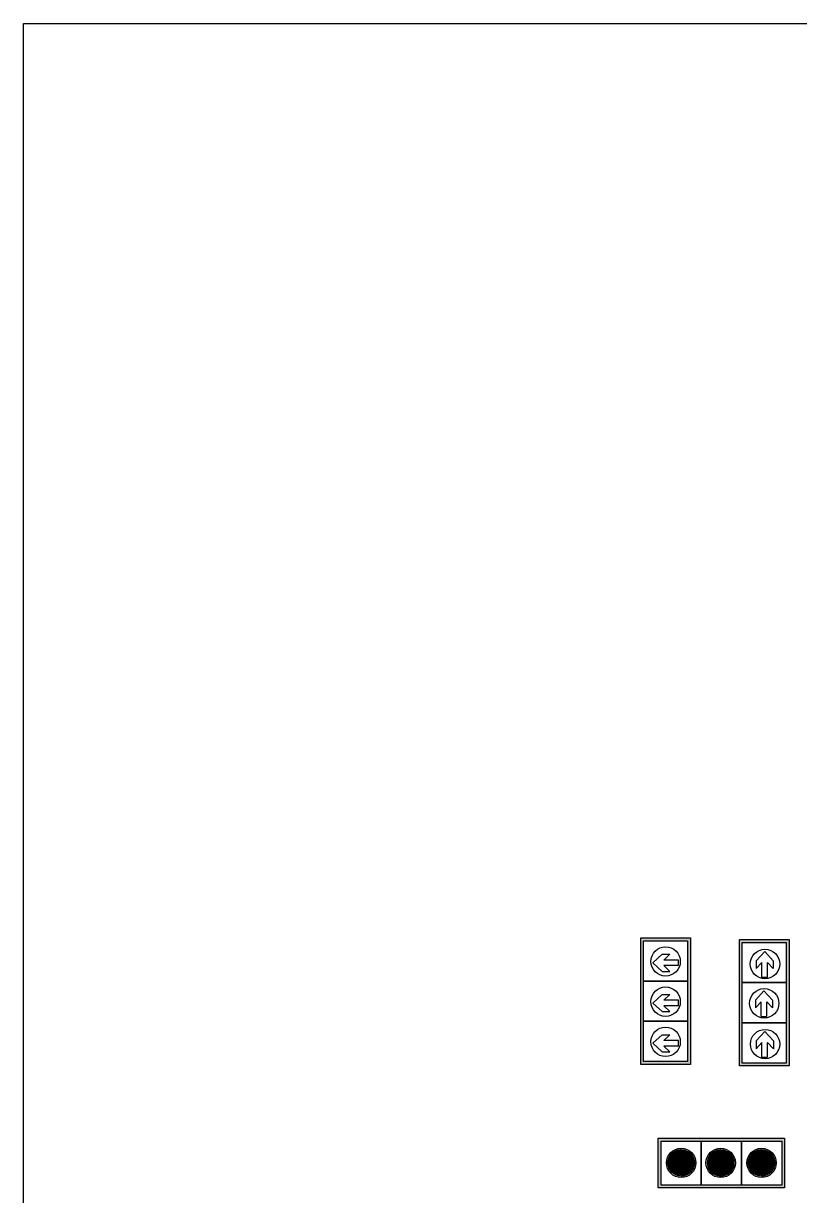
# Model space of a CAD drawing. Header units: millimetres. Extents: x 108070 to 108876, y 12470 to 12955.
# Drawn here: x 108069.7 to 108112.1, y 12818.6 to 12882.8 of the extents above; entities that cross this region are included whole.
import ezdxf

# ---------------------------------------------------------------- set-up
doc = ezdxf.new("R2010")
doc.units = ezdxf.units.MM
doc.header["$LTSCALE"] = 10
doc.layers.get('0').update_dxf_attribs({"linetype": 'CONTINUOUS'})
doc.layers.add('@-交通信号', color=7, linetype='CONTINUOUS')

# ---------------------------------------------------------------- blocks, each defined once
blk = doc.blocks.new('A$C2B1B455F')
at = {"layer": '@-交通信号'}
h = blk.add_hatch(color=256, dxfattribs=at)
h.paths.add_polyline_path([(0, 2.307), (0, 0.733), (0, -0.733), (0, -2.307), (-1.816, -2.307), (-1.816, -0.733), (-1.816, 0.733), (-1.816, 2.307)])
h.paths.add_polyline_path([(-0.106, 2.2), (-0.106, 0.733), (-0.106, -0.733), (-0.106, -2.2), (-1.71, -2.2), (-1.71, -0.733), (-1.71, 0.733), (-1.71, 2.2)], flags=16)
for p, q in [((-1.816, 0.733), (-1.816, 2.307)), ((-1.816, 2.307), (0, 2.307)), ((-1.71, 0.733), (-1.71, 2.2)), ((-1.71, 2.2), (-0.106, 2.2)), ((-0.106, 2.2), (-0.106, 0.733)), ((0, 2.307), (0, 0.733)), ((-1.076, 1.467), (-1.319, 1.711)), ((-1.064, 1.467), (-1.315, 1.718)), ((-1.052, 1.467), (-1.31, 1.726)), ((-1.04, 1.467), (-1.305, 1.733)), ((-1.028, 1.467), (-1.3, 1.74)), ((-1.016, 1.467), (-1.295, 1.747)), ((-1.003, 1.467), (-1.29, 1.754)), ((-0.991, 1.467), (-1.285, 1.761)), ((-0.979, 1.467), (-1.28, 1.768)), ((-0.967, 1.467), (-1.275, 1.775)), ((-0.955, 1.467), (-1.269, 1.781)), ((-0.943, 1.467), (-1.263, 1.788)), ((-0.931, 1.467), (-1.258, 1.794)), ((-0.919, 1.467), (-1.252, 1.8)), ((-0.907, 1.467), (-1.246, 1.806)), ((-0.902, 1.474), (-1.24, 1.812)), ((-0.902, 1.486), (-1.234, 1.818)), ((-0.902, 1.498), (-1.228, 1.824)), ((-0.902, 1.51), (-1.221, 1.83)), ((-0.902, 1.522), (-1.215, 1.835)), ((-0.902, 1.535), (-1.208, 1.841)), ((-0.902, 1.547), (-1.202, 1.846)), ((-0.902, 1.559), (-1.195, 1.852)), ((-0.902, 1.571), (-1.188, 1.857)), ((-0.902, 1.583), (-1.181, 1.862)), ((-0.902, 1.595), (-1.174, 1.867)), ((-0.902, 1.607), (-1.167, 1.871)), ((-0.902, 1.619), (-1.159, 1.876)), ((-0.902, 1.631), (-1.152, 1.881)), ((-0.902, 1.643), (-1.144, 1.885)), ((-0.902, 1.655), (-1.136, 1.89)), ((-0.902, 1.667), (-1.129, 1.894)), ((-0.902, 1.679), (-1.121, 1.898)), ((-0.902, 1.691), (-1.113, 1.902)), ((-0.902, 1.703), (-1.105, 1.906)), ((-0.902, 1.715), (-1.096, 1.91)), ((-0.902, 1.727), (-1.088, 1.913)), ((-0.902, 1.739), (-1.079, 1.917)), ((-0.902, 1.751), (-1.071, 1.92)), ((-0.902, 1.763), (-1.062, 1.923)), ((-0.902, 1.776), (-1.053, 1.926)), ((-0.902, 1.788), (-1.044, 1.929)), ((-0.902, 1.8), (-1.034, 1.932)), ((-0.902, 1.812), (-1.025, 1.935)), ((-0.902, 1.824), (-1.015, 1.937)), ((-0.902, 1.836), (-1.005, 1.939)), ((-0.902, 1.848), (-0.995, 1.941)), ((-0.902, 1.86), (-0.985, 1.943)), ((-0.902, 1.872), (-0.975, 1.945)), ((-0.902, 1.884), (-0.964, 1.946)), ((-0.902, 1.896), (-0.954, 1.948)), ((-0.902, 1.908), (-0.943, 1.949)), ((-0.902, 1.92), (-0.931, 1.95)), ((-0.902, 1.932), (-0.92, 1.95)), ((-0.902, 1.944), (-0.908, 1.95)), ((-0.425, 1.467), (-0.902, 1.944)), ((-0.437, 1.467), (-0.902, 1.932)), ((-0.449, 1.467), (-0.902, 1.92)), ((-0.461, 1.467), (-0.902, 1.908)), ((-0.473, 1.467), (-0.902, 1.896)), ((-0.485, 1.467), (-0.902, 1.884)), ((-0.497, 1.467), (-0.902, 1.872)), ((-0.509, 1.467), (-0.902, 1.86)), ((-0.522, 1.467), (-0.902, 1.848)), ((-0.534, 1.467), (-0.902, 1.836)), ((-0.546, 1.467), (-0.902, 1.824)), ((-0.558, 1.467), (-0.902, 1.812)), ((-0.57, 1.467), (-0.902, 1.8)), ((-0.582, 1.467), (-0.902, 1.788)), ((-0.594, 1.467), (-0.902, 1.776)), ((-0.606, 1.467), (-0.902, 1.763)), ((-0.618, 1.467), (-0.902, 1.751)), ((-0.63, 1.467), (-0.902, 1.739)), ((-0.642, 1.467), (-0.902, 1.727)), ((-0.654, 1.467), (-0.902, 1.715)), ((-0.419, 1.473), (-0.896, 1.95)), ((-0.419, 1.486), (-0.884, 1.95)), ((-0.42, 1.498), (-0.871, 1.949)), ((-0.421, 1.511), (-0.858, 1.948)), ((-0.422, 1.525), (-0.844, 1.947)), ((-0.424, 1.539), (-0.831, 1.945)), ((-0.427, 1.553), (-0.816, 1.943)), ((-0.429, 1.568), (-0.801, 1.94)), ((-0.433, 1.584), (-0.785, 1.936)), ((-0.437, 1.6), (-0.769, 1.932)), ((-0.443, 1.618), (-0.752, 1.927)), ((-0.449, 1.636), (-0.733, 1.92)), ((-0.457, 1.656), (-0.713, 1.912)), ((-0.467, 1.678), (-0.691, 1.902)), ((-0.48, 1.704), (-0.666, 1.889)), ((-0.499, 1.734), (-0.635, 1.87)), ((-0.538, 1.785), (-0.584, 1.831)), ((-0.906, 0.985), (-1.385, 1.463)), ((-0.918, 0.985), (-1.385, 1.451)), ((-0.931, 0.985), (-1.384, 1.438)), ((-0.944, 0.986), (-1.383, 1.425)), ((-0.957, 0.988), (-1.382, 1.412)), ((-0.971, 0.99), (-1.38, 1.398)), ((-0.986, 0.992), (-1.378, 1.384)), ((-1.293, 1.467), (-1.377, 1.552)), ((-0.902, 0.992), (-1.377, 1.467)), ((-1.281, 1.467), (-1.375, 1.562)), ((-1.001, 0.995), (-1.375, 1.369)), ((-1.269, 1.467), (-1.373, 1.572)), ((-1.256, 1.467), (-1.371, 1.582)), ((-1.016, 0.998), (-1.371, 1.353)), ((-1.244, 1.467), (-1.369, 1.592)), ((-1.032, 1.002), (-1.367, 1.337)), ((-1.232, 1.467), (-1.366, 1.601)), ((-0.902, 1.004), (-1.365, 1.467)), ((-1.22, 1.467), (-1.363, 1.61)), ((-1.05, 1.008), (-1.362, 1.32)), ((-1.208, 1.467), (-1.36, 1.619)), ((-1.196, 1.467), (-1.357, 1.628)), ((-1.068, 1.014), (-1.355, 1.301)), ((-1.184, 1.467), (-1.354, 1.637)), ((-0.902, 1.016), (-1.353, 1.467)), ((-1.172, 1.467), (-1.351, 1.646)), ((-1.16, 1.467), (-1.347, 1.655)), ((-1.148, 1.467), (-1.344, 1.663)), ((-0.902, 1.029), (-1.341, 1.467)), ((-1.136, 1.467), (-1.34, 1.671)), ((-1.124, 1.467), (-1.336, 1.679)), ((-1.112, 1.467), (-1.332, 1.687)), ((-0.902, 1.041), (-1.329, 1.467)), ((-1.1, 1.467), (-1.328, 1.695)), ((-1.088, 1.467), (-1.323, 1.703)), ((-0.902, 1.053), (-1.317, 1.467)), ((-0.902, 1.065), (-1.305, 1.467)), ((-0.902, 1.077), (-1.293, 1.467)), ((-0.902, 1.089), (-1.281, 1.467)), ((-0.902, 1.101), (-1.269, 1.467)), ((-0.902, 1.113), (-1.256, 1.467)), ((-0.902, 1.125), (-1.244, 1.467)), ((-0.902, 1.137), (-1.232, 1.467)), ((-0.902, 1.149), (-1.22, 1.467)), ((-0.902, 1.161), (-1.208, 1.467)), ((-0.902, 1.173), (-1.196, 1.467)), ((-0.902, 1.185), (-1.184, 1.467)), ((-0.902, 1.197), (-1.172, 1.467)), ((-0.902, 1.209), (-1.16, 1.467)), ((-0.902, 1.221), (-1.148, 1.467)), ((-0.902, 1.233), (-1.136, 1.467)), ((-0.902, 1.245), (-1.124, 1.467)), ((-0.902, 1.257), (-1.112, 1.467)), ((-0.902, 1.269), (-1.1, 1.467)), ((-0.902, 1.282), (-1.088, 1.467)), ((-0.902, 1.294), (-1.076, 1.467)), ((-0.902, 1.306), (-1.064, 1.467)), ((-0.902, 1.318), (-1.052, 1.467)), ((-0.902, 1.33), (-1.04, 1.467)), ((-0.902, 1.342), (-1.028, 1.467)), ((-0.902, 1.354), (-1.016, 1.467)), ((-0.902, 1.366), (-1.003, 1.467)), ((-0.902, 1.378), (-0.991, 1.467)), ((-0.902, 1.39), (-0.979, 1.467)), ((-0.902, 1.402), (-0.967, 1.467)), ((-0.902, 1.414), (-0.955, 1.467)), ((-0.902, 1.426), (-0.943, 1.467)), ((-0.902, 1.438), (-0.931, 1.467)), ((-0.902, 1.45), (-0.919, 1.467)), ((-0.902, 1.462), (-0.907, 1.467)), ((-0.666, 1.467), (-0.902, 1.703)), ((-0.678, 1.467), (-0.902, 1.691)), ((-0.69, 1.467), (-0.902, 1.679)), ((-0.702, 1.467), (-0.902, 1.667)), ((-0.714, 1.467), (-0.902, 1.655)), ((-0.726, 1.467), (-0.902, 1.643)), ((-0.738, 1.467), (-0.902, 1.631)), ((-0.75, 1.467), (-0.902, 1.619)), ((-0.763, 1.467), (-0.902, 1.607)), ((-0.775, 1.467), (-0.902, 1.595)), ((-0.787, 1.467), (-0.902, 1.583)), ((-0.799, 1.467), (-0.902, 1.571)), ((-0.811, 1.467), (-0.902, 1.559)), ((-0.823, 1.467), (-0.902, 1.547)), ((-0.835, 1.467), (-0.902, 1.535)), ((-0.847, 1.467), (-0.902, 1.522)), ((-0.859, 1.467), (-0.902, 1.51)), ((-0.871, 1.467), (-0.902, 1.498)), ((-0.883, 1.467), (-0.902, 1.486)), ((-0.895, 1.467), (-0.902, 1.474)), ((-0.563, 1.123), (-0.902, 1.462)), ((-0.569, 1.117), (-0.902, 1.45)), ((-0.575, 1.112), (-0.902, 1.438)), ((-0.582, 1.106), (-0.902, 1.426)), ((-0.588, 1.1), (-0.902, 1.414)), ((-0.595, 1.095), (-0.902, 1.402)), ((-0.601, 1.089), (-0.902, 1.39)), ((-0.608, 1.084), (-0.902, 1.378)), ((-0.615, 1.079), (-0.902, 1.366)), ((-0.622, 1.074), (-0.902, 1.354)), ((-0.629, 1.069), (-0.902, 1.342)), ((-0.636, 1.064), (-0.902, 1.33)), ((-0.644, 1.059), (-0.902, 1.318)), ((-0.651, 1.055), (-0.902, 1.306)), ((-0.659, 1.05), (-0.902, 1.294)), ((-0.557, 1.129), (-0.895, 1.467)), ((-0.551, 1.136), (-0.883, 1.467)), ((-0.545, 1.142), (-0.871, 1.467)), ((-0.54, 1.148), (-0.859, 1.467)), ((-0.534, 1.155), (-0.847, 1.467)), ((-0.528, 1.161), (-0.835, 1.467)), ((-0.523, 1.168), (-0.823, 1.467)), ((-0.518, 1.175), (-0.811, 1.467)), ((-0.513, 1.181), (-0.799, 1.467)), ((-0.508, 1.188), (-0.787, 1.467)), ((-0.503, 1.196), (-0.775, 1.467)), ((-0.498, 1.203), (-0.763, 1.467)), ((-0.493, 1.21), (-0.75, 1.467)), ((-0.489, 1.218), (-0.738, 1.467)), ((-0.484, 1.225), (-0.726, 1.467)), ((-0.48, 1.233), (-0.714, 1.467)), ((-0.475, 1.241), (-0.702, 1.467)), ((-0.471, 1.249), (-0.69, 1.467)), ((-0.467, 1.257), (-0.678, 1.467)), ((-0.463, 1.265), (-0.666, 1.467)), ((-0.46, 1.273), (-0.654, 1.467)), ((-0.456, 1.282), (-0.642, 1.467)), ((-0.453, 1.29), (-0.63, 1.467)), ((-0.449, 1.299), (-0.618, 1.467)), ((-0.446, 1.308), (-0.606, 1.467)), ((-0.443, 1.317), (-0.594, 1.467)), ((-0.44, 1.326), (-0.582, 1.467)), ((-0.437, 1.335), (-0.57, 1.467)), ((-0.435, 1.345), (-0.558, 1.467)), ((-0.432, 1.354), (-0.546, 1.467)), ((-0.43, 1.364), (-0.534, 1.467)), ((-0.428, 1.374), (-0.522, 1.467)), ((-0.426, 1.384), (-0.509, 1.467)), ((-0.424, 1.394), (-0.497, 1.467)), ((-0.423, 1.405), (-0.485, 1.467)), ((-0.422, 1.416), (-0.473, 1.467)), ((-1.088, 1.022), (-1.348, 1.281)), ((-1.11, 1.031), (-1.338, 1.26)), ((-1.134, 1.044), (-1.325, 1.235)), ((-1.164, 1.062), (-1.307, 1.205)), ((-1.209, 1.095), (-1.274, 1.16)), ((-0.666, 1.046), (-0.902, 1.282)), ((-0.674, 1.042), (-0.902, 1.269)), ((-0.682, 1.037), (-0.902, 1.257)), ((-0.69, 1.033), (-0.902, 1.245)), ((-0.698, 1.03), (-0.902, 1.233)), ((-0.706, 1.026), (-0.902, 1.221)), ((-0.715, 1.022), (-0.902, 1.209)), ((-0.723, 1.019), (-0.902, 1.197)), ((-0.732, 1.015), (-0.902, 1.185)), ((-0.741, 1.012), (-0.902, 1.173)), ((-0.75, 1.009), (-0.902, 1.161)), ((-0.759, 1.006), (-0.902, 1.149)), ((-0.768, 1.003), (-0.902, 1.137)), ((-0.778, 1.001), (-0.902, 1.125)), ((-0.787, 0.998), (-0.902, 1.113)), ((-0.797, 0.996), (-0.902, 1.101)), ((-0.807, 0.994), (-0.902, 1.089)), ((-0.817, 0.992), (-0.902, 1.077)), ((-0.827, 0.99), (-0.902, 1.065)), ((-0.838, 0.989), (-0.902, 1.053)), ((-0.849, 0.987), (-0.902, 1.041)), ((-0.86, 0.986), (-0.902, 1.029)), ((-0.871, 0.985), (-0.902, 1.016)), ((-0.882, 0.985), (-0.902, 1.004)), ((-1.816, -0.733), (-1.816, 0.733)), ((-1.71, 0.733), (-0.106, 0.733)), ((-1.71, -0.733), (-1.71, 0.733)), ((-0.106, 0.733), (-1.71, 0.733)), ((-0.902, 0.165), (-1.167, 0.43)), ((-0.902, 0.177), (-1.159, 0.435)), ((-0.902, 0.189), (-1.152, 0.439)), ((-0.902, 0.201), (-1.144, 0.444)), ((-0.902, 0.213), (-1.136, 0.448)), ((-0.902, 0.225), (-1.129, 0.452)), ((-0.902, 0.238), (-1.121, 0.456)), ((-0.902, 0.25), (-1.113, 0.46)), ((-0.902, 0.262), (-1.105, 0.464)), ((-0.902, 0.274), (-1.096, 0.468)), ((-0.902, 0.286), (-1.088, 0.472)), ((-0.902, 0.298), (-1.079, 0.475)), ((-0.902, 0.31), (-1.071, 0.478)), ((-0.902, 0.322), (-1.062, 0.482)), ((-0.902, 0.334), (-1.053, 0.485)), ((-0.902, 0.346), (-1.044, 0.488)), ((-0.902, 0.358), (-1.034, 0.49)), ((-0.902, 0.37), (-1.025, 0.493)), ((-0.902, 0.382), (-1.015, 0.495)), ((-0.902, 0.394), (-1.005, 0.498)), ((-0.902, 0.406), (-0.995, 0.5)), ((-0.902, 0.418), (-0.985, 0.502)), ((-0.902, 0.43), (-0.975, 0.503)), ((-0.902, 0.442), (-0.964, 0.505)), ((-0.902, 0.454), (-0.954, 0.506)), ((-0.902, 0.466), (-0.943, 0.507)), ((-0.902, 0.478), (-0.931, 0.508)), ((-0.902, 0.491), (-0.92, 0.509)), ((-0.902, 0.503), (-0.908, 0.509)), ((-0.425, 0.026), (-0.902, 0.503)), ((-0.437, 0.026), (-0.902, 0.491)), ((-0.449, 0.026), (-0.902, 0.478)), ((-0.461, 0.026), (-0.902, 0.466)), ((-0.473, 0.026), (-0.902, 0.454)), ((-0.485, 0.026), (-0.902, 0.442)), ((-0.497, 0.026), (-0.902, 0.43)), ((-0.419, 0.032), (-0.896, 0.509)), ((-0.419, 0.044), (-0.884, 0.509)), ((-0.42, 0.057), (-0.871, 0.508)), ((-0.421, 0.07), (-0.858, 0.507)), ((-0.422, 0.083), (-0.844, 0.505)), ((-0.424, 0.097), (-0.831, 0.504)), ((-0.427, 0.112), (-0.816, 0.501)), ((-0.429, 0.127), (-0.801, 0.498)), ((-0.433, 0.142), (-0.785, 0.495)), ((-0.437, 0.159), (-0.769, 0.49)), ((-0.443, 0.176), (-0.752, 0.485)), ((-0.449, 0.195), (-0.733, 0.478)), ((-0.457, 0.215), (-0.713, 0.47)), ((-0.467, 0.237), (-0.691, 0.46)), ((-0.48, 0.262), (-0.666, 0.447)), ((-0.499, 0.293), (-0.635, 0.428)), ((-0.106, 0.733), (-0.106, -0.733)), ((0, 0.733), (0, -0.733)), ((-1.377, 0.026), (-1.385, 0.034)), ((-0.906, -0.457), (-1.385, 0.022)), ((-0.918, -0.457), (-1.385, 0.009)), ((-1.353, 0.026), (-1.384, 0.057)), ((-1.365, 0.026), (-1.384, 0.045)), ((-1.341, 0.026), (-1.383, 0.068)), ((-1.329, 0.026), (-1.382, 0.079)), ((-1.317, 0.026), (-1.381, 0.09)), ((-1.305, 0.026), (-1.379, 0.1)), ((-1.293, 0.026), (-1.377, 0.111)), ((-0.902, -0.449), (-1.377, 0.026)), ((-1.281, 0.026), (-1.375, 0.121)), ((-1.269, 0.026), (-1.373, 0.131)), ((-1.256, 0.026), (-1.371, 0.14)), ((-1.244, 0.026), (-1.369, 0.15)), ((-1.232, 0.026), (-1.366, 0.159)), ((-0.902, -0.437), (-1.365, 0.026)), ((-1.22, 0.026), (-1.363, 0.169)), ((-1.208, 0.026), (-1.36, 0.178)), ((-1.196, 0.026), (-1.357, 0.187)), ((-1.184, 0.026), (-1.354, 0.196)), ((-0.902, -0.425), (-1.353, 0.026)), ((-1.172, 0.026), (-1.351, 0.204)), ((-1.16, 0.026), (-1.347, 0.213)), ((-1.148, 0.026), (-1.344, 0.221)), ((-0.902, -0.413), (-1.341, 0.026)), ((-1.136, 0.026), (-1.34, 0.23)), ((-1.124, 0.026), (-1.336, 0.238)), ((-1.112, 0.026), (-1.332, 0.246)), ((-0.902, -0.401), (-1.329, 0.026)), ((-1.1, 0.026), (-1.328, 0.254)), ((-1.088, 0.026), (-1.323, 0.262)), ((-1.076, 0.026), (-1.319, 0.269)), ((-0.902, -0.389), (-1.317, 0.026)), ((-1.064, 0.026), (-1.315, 0.277)), ((-1.052, 0.026), (-1.31, 0.284)), ((-1.04, 0.026), (-1.305, 0.291)), ((-0.902, -0.377), (-1.305, 0.026)), ((-1.028, 0.026), (-1.3, 0.299)), ((-1.016, 0.026), (-1.295, 0.306)), ((-0.902, -0.365), (-1.293, 0.026)), ((-1.003, 0.026), (-1.29, 0.313)), ((-0.991, 0.026), (-1.285, 0.32)), ((-0.902, -0.353), (-1.281, 0.026)), ((-0.979, 0.026), (-1.28, 0.326)), ((-0.967, 0.026), (-1.275, 0.333)), ((-0.955, 0.026), (-1.269, 0.34)), ((-0.902, -0.341), (-1.269, 0.026)), ((-0.943, 0.026), (-1.263, 0.346)), ((-0.931, 0.026), (-1.258, 0.352)), ((-0.902, -0.329), (-1.256, 0.026)), ((-0.919, 0.026), (-1.252, 0.359)), ((-0.907, 0.026), (-1.246, 0.365)), ((-0.902, -0.317), (-1.244, 0.026)), ((-0.902, 0.033), (-1.24, 0.371)), ((-0.902, 0.045), (-1.234, 0.377)), ((-0.902, -0.305), (-1.232, 0.026)), ((-0.902, 0.057), (-1.228, 0.382)), ((-0.902, 0.069), (-1.221, 0.388)), ((-0.902, -0.293), (-1.22, 0.026)), ((-0.902, 0.081), (-1.215, 0.394)), ((-0.902, 0.093), (-1.208, 0.399)), ((-0.902, -0.281), (-1.208, 0.026)), ((-0.902, 0.105), (-1.202, 0.405)), ((-0.902, -0.269), (-1.196, 0.026)), ((-0.902, 0.117), (-1.195, 0.41)), ((-0.902, 0.129), (-1.188, 0.415)), ((-0.902, -0.256), (-1.184, 0.026)), ((-0.902, 0.141), (-1.181, 0.42)), ((-0.902, 0.153), (-1.174, 0.425)), ((-0.902, -0.244), (-1.172, 0.026)), ((-0.902, -0.232), (-1.16, 0.026)), ((-0.902, -0.22), (-1.148, 0.026)), ((-0.902, -0.208), (-1.136, 0.026)), ((-0.902, -0.196), (-1.124, 0.026)), ((-0.902, -0.184), (-1.112, 0.026)), ((-0.902, -0.172), (-1.1, 0.026)), ((-0.902, -0.16), (-1.088, 0.026)), ((-0.902, -0.148), (-1.076, 0.026)), ((-0.902, -0.136), (-1.064, 0.026)), ((-0.902, -0.124), (-1.052, 0.026)), ((-0.902, -0.112), (-1.04, 0.026)), ((-0.902, -0.1), (-1.028, 0.026)), ((-0.902, -0.088), (-1.016, 0.026)), ((-0.902, -0.076), (-1.003, 0.026)), ((-0.902, -0.064), (-0.991, 0.026)), ((-0.902, -0.052), (-0.979, 0.026)), ((-0.902, -0.04), (-0.967, 0.026)), ((-0.902, -0.028), (-0.955, 0.026)), ((-0.902, -0.016), (-0.943, 0.026)), ((-0.902, -0.003), (-0.931, 0.026)), ((-0.902, 0.009), (-0.919, 0.026)), ((-0.902, 0.021), (-0.907, 0.026)), ((-0.509, 0.026), (-0.902, 0.418)), ((-0.522, 0.026), (-0.902, 0.406)), ((-0.534, 0.026), (-0.902, 0.394)), ((-0.546, 0.026), (-0.902, 0.382)), ((-0.558, 0.026), (-0.902, 0.37)), ((-0.57, 0.026), (-0.902, 0.358)), ((-0.582, 0.026), (-0.902, 0.346)), ((-0.594, 0.026), (-0.902, 0.334)), ((-0.606, 0.026), (-0.902, 0.322)), ((-0.618, 0.026), (-0.902, 0.31)), ((-0.63, 0.026), (-0.902, 0.298)), ((-0.642, 0.026), (-0.902, 0.286)), ((-0.654, 0.026), (-0.902, 0.274)), ((-0.666, 0.026), (-0.902, 0.262)), ((-0.678, 0.026), (-0.902, 0.25)), ((-0.69, 0.026), (-0.902, 0.238)), ((-0.702, 0.026), (-0.902, 0.225)), ((-0.714, 0.026), (-0.902, 0.213)), ((-0.726, 0.026), (-0.902, 0.201)), ((-0.738, 0.026), (-0.902, 0.189)), ((-0.75, 0.026), (-0.902, 0.177)), ((-0.763, 0.026), (-0.902, 0.165)), ((-0.775, 0.026), (-0.902, 0.153)), ((-0.787, 0.026), (-0.902, 0.141)), ((-0.799, 0.026), (-0.902, 0.129)), ((-0.811, 0.026), (-0.902, 0.117)), ((-0.823, 0.026), (-0.902, 0.105)), ((-0.835, 0.026), (-0.902, 0.093)), ((-0.847, 0.026), (-0.902, 0.081)), ((-0.859, 0.026), (-0.902, 0.069)), ((-0.871, 0.026), (-0.902, 0.057)), ((-0.883, 0.026), (-0.902, 0.045)), ((-0.895, 0.026), (-0.902, 0.033)), ((-0.563, -0.318), (-0.902, 0.021)), ((-0.569, -0.324), (-0.902, 0.009)), ((-0.557, -0.312), (-0.895, 0.026)), ((-0.551, -0.306), (-0.883, 0.026)), ((-0.545, -0.3), (-0.871, 0.026)), ((-0.54, -0.294), (-0.859, 0.026)), ((-0.534, -0.287), (-0.847, 0.026)), ((-0.528, -0.28), (-0.835, 0.026)), ((-0.523, -0.274), (-0.823, 0.026)), ((-0.518, -0.267), (-0.811, 0.026)), ((-0.513, -0.26), (-0.799, 0.026)), ((-0.508, -0.253), (-0.787, 0.026)), ((-0.503, -0.246), (-0.775, 0.026)), ((-0.498, -0.239), (-0.763, 0.026)), ((-0.493, -0.231), (-0.75, 0.026)), ((-0.489, -0.224), (-0.738, 0.026)), ((-0.484, -0.216), (-0.726, 0.026)), ((-0.48, -0.209), (-0.714, 0.026)), ((-0.475, -0.201), (-0.702, 0.026)), ((-0.471, -0.193), (-0.69, 0.026)), ((-0.467, -0.185), (-0.678, 0.026)), ((-0.463, -0.177), (-0.666, 0.026)), ((-0.46, -0.169), (-0.654, 0.026)), ((-0.456, -0.16), (-0.642, 0.026)), ((-0.453, -0.152), (-0.63, 0.026)), ((-0.449, -0.143), (-0.618, 0.026)), ((-0.446, -0.134), (-0.606, 0.026)), ((-0.443, -0.125), (-0.594, 0.026)), ((-0.538, 0.344), (-0.584, 0.39)), ((-0.44, -0.116), (-0.582, 0.026)), ((-0.437, -0.107), (-0.57, 0.026)), ((-0.435, -0.097), (-0.558, 0.026)), ((-0.432, -0.087), (-0.546, 0.026)), ((-0.43, -0.078), (-0.534, 0.026)), ((-0.428, -0.068), (-0.522, 0.026)), ((-0.426, -0.058), (-0.509, 0.026)), ((-0.424, -0.047), (-0.497, 0.026)), ((-0.423, -0.037), (-0.485, 0.026)), ((-0.422, -0.026), (-0.473, 0.026)), ((-0.421, -0.015), (-0.461, 0.026)), ((-0.42, -0.004), (-0.449, 0.026)), ((-0.419, 0.008), (-0.437, 0.026)), ((-0.419, 0.02), (-0.425, 0.026)), ((-0.931, -0.456), (-1.384, -0.003)), ((-0.944, -0.455), (-1.383, -0.016)), ((-0.957, -0.454), (-1.382, -0.03)), ((-0.971, -0.452), (-1.38, -0.044)), ((-0.986, -0.45), (-1.378, -0.058)), ((-1.001, -0.447), (-1.375, -0.073)), ((-1.016, -0.443), (-1.371, -0.088)), ((-1.032, -0.439), (-1.367, -0.105)), ((-1.05, -0.434), (-1.362, -0.122)), ((-1.068, -0.428), (-1.355, -0.14)), ((-1.088, -0.42), (-1.348, -0.16)), ((-1.11, -0.41), (-1.338, -0.182)), ((-1.134, -0.397), (-1.325, -0.207)), ((-1.164, -0.38), (-1.307, -0.237)), ((-1.209, -0.347), (-1.274, -0.282)), ((-0.575, -0.33), (-0.902, -0.003)), ((-0.582, -0.336), (-0.902, -0.016)), ((-0.588, -0.341), (-0.902, -0.028)), ((-0.595, -0.347), (-0.902, -0.04)), ((-0.601, -0.352), (-0.902, -0.052)), ((-0.608, -0.358), (-0.902, -0.064)), ((-0.615, -0.363), (-0.902, -0.076)), ((-0.622, -0.368), (-0.902, -0.088)), ((-0.629, -0.373), (-0.902, -0.1)), ((-0.636, -0.378), (-0.902, -0.112)), ((-0.644, -0.382), (-0.902, -0.124)), ((-0.651, -0.387), (-0.902, -0.136)), ((-0.659, -0.391), (-0.902, -0.148)), ((-0.666, -0.396), (-0.902, -0.16)), ((-0.674, -0.4), (-0.902, -0.172)), ((-0.682, -0.404), (-0.902, -0.184)), ((-0.69, -0.408), (-0.902, -0.196)), ((-0.698, -0.412), (-0.902, -0.208)), ((-0.706, -0.416), (-0.902, -0.22)), ((-0.715, -0.419), (-0.902, -0.232)), ((-0.723, -0.423), (-0.902, -0.244)), ((-0.732, -0.426), (-0.902, -0.256)), ((-0.741, -0.43), (-0.902, -0.269)), ((-0.75, -0.433), (-0.902, -0.281)), ((-0.759, -0.436), (-0.902, -0.293)), ((-0.768, -0.438), (-0.902, -0.305)), ((-0.778, -0.441), (-0.902, -0.317)), ((-0.787, -0.443), (-0.902, -0.329)), ((-0.797, -0.446), (-0.902, -0.341)), ((-0.807, -0.448), (-0.902, -0.353)), ((-0.817, -0.45), (-0.902, -0.365)), ((-0.827, -0.451), (-0.902, -0.377)), ((-0.838, -0.453), (-0.902, -0.389)), ((-0.849, -0.454), (-0.902, -0.401)), ((-0.86, -0.455), (-0.902, -0.413)), ((-0.871, -0.456), (-0.902, -0.425)), ((-1.816, -2.307), (-1.816, -0.733)), ((-0.106, -0.733), (-1.71, -0.733)), ((-1.71, -0.733), (-0.106, -0.733)), ((-1.71, -2.2), (-1.71, -0.733)), ((-0.882, -0.457), (-0.902, -0.437)), ((-0.894, -0.457), (-0.902, -0.449)), ((-0.106, -0.733), (-0.106, -2.2)), ((0, -0.733), (0, -2.307)), ((-1.16, -1.466), (-1.347, -1.279)), ((-1.148, -1.466), (-1.344, -1.271)), ((-1.136, -1.466), (-1.34, -1.262)), ((-1.124, -1.466), (-1.336, -1.254)), ((-1.112, -1.466), (-1.332, -1.246)), ((-1.1, -1.466), (-1.328, -1.238)), ((-1.088, -1.466), (-1.323, -1.23)), ((-1.076, -1.466), (-1.319, -1.223)), ((-1.064, -1.466), (-1.315, -1.215)), ((-1.052, -1.466), (-1.31, -1.208)), ((-1.04, -1.466), (-1.305, -1.2)), ((-1.028, -1.466), (-1.3, -1.193)), ((-1.016, -1.466), (-1.295, -1.186)), ((-1.003, -1.466), (-1.29, -1.179)), ((-0.991, -1.466), (-1.285, -1.172)), ((-0.979, -1.466), (-1.28, -1.165)), ((-0.967, -1.466), (-1.275, -1.159)), ((-0.955, -1.466), (-1.269, -1.152)), ((-0.943, -1.466), (-1.263, -1.146)), ((-0.931, -1.466), (-1.258, -1.139)), ((-0.919, -1.466), (-1.252, -1.133)), ((-0.907, -1.466), (-1.246, -1.127)), ((-0.902, -1.459), (-1.24, -1.121)), ((-0.902, -1.447), (-1.234, -1.115)), ((-0.902, -1.435), (-1.228, -1.109)), ((-0.902, -1.423), (-1.221, -1.104)), ((-0.902, -1.411), (-1.215, -1.098)), ((-0.902, -1.399), (-1.208, -1.093)), ((-0.902, -1.387), (-1.202, -1.087)), ((-0.902, -1.375), (-1.195, -1.082)), ((-0.902, -1.363), (-1.188, -1.077)), ((-0.902, -1.351), (-1.181, -1.072)), ((-0.902, -1.339), (-1.174, -1.067)), ((-0.902, -1.327), (-1.167, -1.062)), ((-0.902, -1.315), (-1.159, -1.057)), ((-0.902, -1.303), (-1.152, -1.053)), ((-0.902, -1.291), (-1.144, -1.048)), ((-0.902, -1.278), (-1.136, -1.044)), ((-0.902, -1.266), (-1.129, -1.04)), ((-0.902, -1.254), (-1.121, -1.035)), ((-0.902, -1.242), (-1.113, -1.031)), ((-0.902, -1.23), (-1.105, -1.028)), ((-0.902, -1.218), (-1.096, -1.024)), ((-0.902, -1.206), (-1.088, -1.02)), ((-0.902, -1.194), (-1.079, -1.017)), ((-0.902, -1.182), (-1.071, -1.013)), ((-0.902, -1.17), (-1.062, -1.01)), ((-0.902, -1.158), (-1.053, -1.007)), ((-0.902, -1.146), (-1.044, -1.004)), ((-0.902, -1.134), (-1.034, -1.002)), ((-0.902, -1.122), (-1.025, -0.999)), ((-0.902, -1.11), (-1.015, -0.996)), ((-0.902, -1.098), (-1.005, -0.994)), ((-0.902, -1.086), (-0.995, -0.992)), ((-0.902, -1.074), (-0.985, -0.99)), ((-0.902, -1.062), (-0.975, -0.989)), ((-0.902, -1.05), (-0.964, -0.987)), ((-0.902, -1.038), (-0.954, -0.986)), ((-0.902, -1.025), (-0.943, -0.985)), ((-0.902, -1.013), (-0.931, -0.984)), ((-0.902, -1.001), (-0.92, -0.983)), ((-0.902, -0.989), (-0.908, -0.983)), ((-0.425, -1.466), (-0.902, -0.989)), ((-0.437, -1.466), (-0.902, -1.001)), ((-0.449, -1.466), (-0.902, -1.013)), ((-0.461, -1.466), (-0.902, -1.025)), ((-0.473, -1.466), (-0.902, -1.038)), ((-0.485, -1.466), (-0.902, -1.05)), ((-0.497, -1.466), (-0.902, -1.062)), ((-0.509, -1.466), (-0.902, -1.074)), ((-0.522, -1.466), (-0.902, -1.086)), ((-0.534, -1.466), (-0.902, -1.098)), ((-0.546, -1.466), (-0.902, -1.11)), ((-0.558, -1.466), (-0.902, -1.122)), ((-0.57, -1.466), (-0.902, -1.134)), ((-0.582, -1.466), (-0.902, -1.146)), ((-0.594, -1.466), (-0.902, -1.158)), ((-0.606, -1.466), (-0.902, -1.17)), ((-0.618, -1.466), (-0.902, -1.182)), ((-0.63, -1.466), (-0.902, -1.194)), ((-0.642, -1.466), (-0.902, -1.206)), ((-0.654, -1.466), (-0.902, -1.218)), ((-0.666, -1.466), (-0.902, -1.23)), ((-0.678, -1.466), (-0.902, -1.242)), ((-0.69, -1.466), (-0.902, -1.254)), ((-0.702, -1.466), (-0.902, -1.266)), ((-0.714, -1.466), (-0.902, -1.278)), ((-0.419, -1.46), (-0.896, -0.983)), ((-0.419, -1.448), (-0.884, -0.983)), ((-0.42, -1.435), (-0.871, -0.984)), ((-0.421, -1.422), (-0.858, -0.985)), ((-0.422, -1.409), (-0.844, -0.986)), ((-0.424, -1.395), (-0.831, -0.988)), ((-0.427, -1.38), (-0.816, -0.991)), ((-0.429, -1.365), (-0.801, -0.994)), ((-0.433, -1.35), (-0.785, -0.997)), ((-0.437, -1.333), (-0.769, -1.002)), ((-0.443, -1.316), (-0.752, -1.007)), ((-0.449, -1.297), (-0.733, -1.013)), ((-0.457, -1.277), (-0.713, -1.021)), ((-0.467, -1.255), (-0.691, -1.031)), ((-0.48, -1.23), (-0.666, -1.045)), ((-0.499, -1.199), (-0.635, -1.064)), ((-0.538, -1.148), (-0.584, -1.102)), ((-0.906, -1.949), (-1.385, -1.47)), ((-0.918, -1.949), (-1.385, -1.483)), ((-0.931, -1.948), (-1.384, -1.495)), ((-0.944, -1.947), (-1.383, -1.508)), ((-0.957, -1.946), (-1.382, -1.522)), ((-0.971, -1.944), (-1.38, -1.535)), ((-0.986, -1.942), (-1.378, -1.55)), ((-1.293, -1.466), (-1.377, -1.381)), ((-0.902, -1.941), (-1.377, -1.466)), ((-1.281, -1.466), (-1.375, -1.371)), ((-1.001, -1.939), (-1.375, -1.565)), ((-1.269, -1.466), (-1.373, -1.361)), ((-1.256, -1.466), (-1.371, -1.351)), ((-1.016, -1.935), (-1.371, -1.58)), ((-1.244, -1.466), (-1.369, -1.342)), ((-1.032, -1.931), (-1.367, -1.597)), ((-1.232, -1.466), (-1.366, -1.332)), ((-0.902, -1.929), (-1.365, -1.466)), ((-1.22, -1.466), (-1.363, -1.323)), ((-1.05, -1.926), (-1.362, -1.614)), ((-1.208, -1.466), (-1.36, -1.314)), ((-1.196, -1.466), (-1.357, -1.305)), ((-1.068, -1.92), (-1.355, -1.632)), ((-1.184, -1.466), (-1.354, -1.296)), ((-0.902, -1.917), (-1.353, -1.466)), ((-1.172, -1.466), (-1.351, -1.288)), ((-1.088, -1.912), (-1.348, -1.652)), ((-0.902, -1.905), (-1.341, -1.466)), ((-1.11, -1.902), (-1.338, -1.674)), ((-0.902, -1.893), (-1.329, -1.466)), ((-1.134, -1.889), (-1.325, -1.698)), ((-0.902, -1.881), (-1.317, -1.466)), ((-0.902, -1.869), (-1.305, -1.466)), ((-0.902, -1.857), (-1.293, -1.466)), ((-0.902, -1.845), (-1.281, -1.466)), ((-0.902, -1.833), (-1.269, -1.466)), ((-0.902, -1.821), (-1.256, -1.466)), ((-0.902, -1.809), (-1.244, -1.466)), ((-0.902, -1.797), (-1.232, -1.466)), ((-0.902, -1.785), (-1.22, -1.466)), ((-0.902, -1.772), (-1.208, -1.466)), ((-0.902, -1.76), (-1.196, -1.466)), ((-0.902, -1.748), (-1.184, -1.466)), ((-0.902, -1.736), (-1.172, -1.466)), ((-0.902, -1.724), (-1.16, -1.466)), ((-0.902, -1.712), (-1.148, -1.466)), ((-0.902, -1.7), (-1.136, -1.466)), ((-0.902, -1.688), (-1.124, -1.466)), ((-0.902, -1.676), (-1.112, -1.466)), ((-0.902, -1.664), (-1.1, -1.466)), ((-0.902, -1.652), (-1.088, -1.466)), ((-0.902, -1.64), (-1.076, -1.466)), ((-0.902, -1.628), (-1.064, -1.466)), ((-0.902, -1.616), (-1.052, -1.466)), ((-0.902, -1.604), (-1.04, -1.466)), ((-0.902, -1.592), (-1.028, -1.466)), ((-0.902, -1.58), (-1.016, -1.466)), ((-0.902, -1.568), (-1.003, -1.466)), ((-0.902, -1.556), (-0.991, -1.466)), ((-0.902, -1.544), (-0.979, -1.466)), ((-0.902, -1.531), (-0.967, -1.466)), ((-0.902, -1.519), (-0.955, -1.466)), ((-0.902, -1.507), (-0.943, -1.466)), ((-0.902, -1.495), (-0.931, -1.466)), ((-0.902, -1.483), (-0.919, -1.466)), ((-0.902, -1.471), (-0.907, -1.466)), ((-0.726, -1.466), (-0.902, -1.291)), ((-0.738, -1.466), (-0.902, -1.303)), ((-0.75, -1.466), (-0.902, -1.315)), ((-0.763, -1.466), (-0.902, -1.327)), ((-0.775, -1.466), (-0.902, -1.339)), ((-0.787, -1.466), (-0.902, -1.351)), ((-0.799, -1.466), (-0.902, -1.363)), ((-0.811, -1.466), (-0.902, -1.375)), ((-0.823, -1.466), (-0.902, -1.387)), ((-0.835, -1.466), (-0.902, -1.399)), ((-0.847, -1.466), (-0.902, -1.411)), ((-0.859, -1.466), (-0.902, -1.423)), ((-0.871, -1.466), (-0.902, -1.435)), ((-0.883, -1.466), (-0.902, -1.447)), ((-0.895, -1.466), (-0.902, -1.459)), ((-0.563, -1.81), (-0.902, -1.471)), ((-0.569, -1.816), (-0.902, -1.483)), ((-0.575, -1.822), (-0.902, -1.495)), ((-0.582, -1.828), (-0.902, -1.507)), ((-0.588, -1.833), (-0.902, -1.519)), ((-0.595, -1.839), (-0.902, -1.531)), ((-0.601, -1.844), (-0.902, -1.544)), ((-0.608, -1.849), (-0.902, -1.556)), ((-0.615, -1.855), (-0.902, -1.568)), ((-0.622, -1.86), (-0.902, -1.58)), ((-0.629, -1.865), (-0.902, -1.592)), ((-0.636, -1.869), (-0.902, -1.604)), ((-0.644, -1.874), (-0.902, -1.616)), ((-0.651, -1.879), (-0.902, -1.628)), ((-0.659, -1.883), (-0.902, -1.64)), ((-0.666, -1.888), (-0.902, -1.652)), ((-0.674, -1.892), (-0.902, -1.664)), ((-0.682, -1.896), (-0.902, -1.676)), ((-0.69, -1.9), (-0.902, -1.688)), ((-0.698, -1.904), (-0.902, -1.7)), ((-0.557, -1.804), (-0.895, -1.466)), ((-0.551, -1.798), (-0.883, -1.466)), ((-0.545, -1.792), (-0.871, -1.466)), ((-0.54, -1.785), (-0.859, -1.466)), ((-0.534, -1.779), (-0.847, -1.466)), ((-0.528, -1.772), (-0.835, -1.466)), ((-0.523, -1.766), (-0.823, -1.466)), ((-0.518, -1.759), (-0.811, -1.466)), ((-0.513, -1.752), (-0.799, -1.466)), ((-0.508, -1.745), (-0.787, -1.466)), ((-0.503, -1.738), (-0.775, -1.466)), ((-0.498, -1.731), (-0.763, -1.466)), ((-0.493, -1.723), (-0.75, -1.466)), ((-0.489, -1.716), (-0.738, -1.466)), ((-0.484, -1.708), (-0.726, -1.466)), ((-0.48, -1.701), (-0.714, -1.466)), ((-0.475, -1.693), (-0.702, -1.466)), ((-0.471, -1.685), (-0.69, -1.466)), ((-0.467, -1.677), (-0.678, -1.466)), ((-0.463, -1.669), (-0.666, -1.466)), ((-0.46, -1.66), (-0.654, -1.466)), ((-0.456, -1.652), (-0.642, -1.466)), ((-0.453, -1.643), (-0.63, -1.466)), ((-0.449, -1.635), (-0.618, -1.466)), ((-0.446, -1.626), (-0.606, -1.466)), ((-0.443, -1.617), (-0.594, -1.466)), ((-0.44, -1.608), (-0.582, -1.466)), ((-0.437, -1.598), (-0.57, -1.466)), ((-0.435, -1.589), (-0.558, -1.466)), ((-0.432, -1.579), (-0.546, -1.466)), ((-0.43, -1.57), (-0.534, -1.466)), ((-0.428, -1.56), (-0.522, -1.466)), ((-0.426, -1.549), (-0.509, -1.466)), ((-0.424, -1.539), (-0.497, -1.466)), ((-0.423, -1.528), (-0.485, -1.466)), ((-0.422, -1.518), (-0.473, -1.466)), ((-1.164, -1.872), (-1.307, -1.728)), ((-1.209, -1.839), (-1.274, -1.773)), ((-0.706, -1.908), (-0.902, -1.712)), ((-0.715, -1.911), (-0.902, -1.724)), ((-0.723, -1.915), (-0.902, -1.736)), ((-0.732, -1.918), (-0.902, -1.748)), ((-0.741, -1.921), (-0.902, -1.76)), ((-0.75, -1.924), (-0.902, -1.772)), ((-0.759, -1.927), (-0.902, -1.785)), ((-0.768, -1.93), (-0.902, -1.797)), ((-0.778, -1.933), (-0.902, -1.809)), ((-0.787, -1.935), (-0.902, -1.821)), ((-0.797, -1.937), (-0.902, -1.833)), ((-0.807, -1.94), (-0.902, -1.845)), ((-0.817, -1.942), (-0.902, -1.857)), ((-0.827, -1.943), (-0.902, -1.869)), ((-0.838, -1.945), (-0.902, -1.881)), ((-0.849, -1.946), (-0.902, -1.893)), ((-0.86, -1.947), (-0.902, -1.905)), ((-0.871, -1.948), (-0.902, -1.917)), ((-0.882, -1.949), (-0.902, -1.929)), ((0, -2.307), (-1.816, -2.307)), ((-0.106, -2.2), (-1.71, -2.2))]:
    blk.add_line(p, q, dxfattribs=at)
for centre, major_axis, start_param, end_param in [((-0.902, 1.467), (0.379, 0.379), 5.497787, 11.780972), ((-0.902, 1.467), (-0.342, 0.342), 3.926991, 10.210176), ((-0.902, 0.026), (0.379, 0.379), 5.497787, 11.780972), ((-0.902, 0.026), (-0.342, 0.342), 3.926991, 10.210176), ((-0.902, -1.466), (0.379, 0.379), 5.497787, 11.780972), ((-0.902, -1.466), (-0.342, 0.342), 3.926991, 10.210176)]:
    blk.add_ellipse(centre, major_axis=major_axis, ratio=1, start_param=start_param, end_param=end_param, dxfattribs=at)
blk = doc.blocks.new('A$C79667566')
at = {"layer": '@-交通信号'}
h = blk.add_hatch(color=256, dxfattribs=at)
h.paths.add_polyline_path([(0, 3.46), (0, 1.1), (0, -1.1), (0, -3.46), (-2.724, -3.461), (-2.724, -1.101), (-2.725, 1.1), (-2.725, 3.46)])
h.paths.add_polyline_path([(-0.16, 3.301), (-0.16, 1.1), (-0.16, -1.1), (-0.159, -3.301), (-2.564, -3.301), (-2.564, -1.101), (-2.565, 1.1), (-2.565, 3.3)], flags=16)
for p, q in [((-2.725, 3.46), (0, 3.46)), ((-2.725, 1.1), (-2.725, 3.46)), ((-2.565, 3.3), (-0.16, 3.301)), ((-2.565, 1.1), (-2.565, 3.3)), ((-0.16, 3.301), (-0.16, 1.1)), ((0, 3.46), (0, 1.1)), ((-1.807, 2.297), (-1.339, 2.802)), ((-1.339, 2.802), (-0.871, 2.297)), ((-1.807, 2.297), (-1.807, 1.867)), ((-1.807, 1.867), (-1.494, 2.205)), ((-1.493, 1.399), (-1.494, 2.205)), ((-1.185, 2.205), (-0.871, 1.867)), ((-1.185, 1.399), (-1.185, 2.205)), ((-0.871, 2.297), (-0.871, 1.867)), ((-1.493, 1.399), (-1.185, 1.399)), ((-2.724, -1.101), (-2.725, 1.1)), ((-2.564, -1.101), (-2.565, 1.1)), ((-0.16, 1.1), (-2.565, 1.1)), ((-2.565, 1.1), (-0.16, 1.1)), ((-1.848, 0.147), (-1.38, 0.652)), ((-1.38, 0.652), (-0.912, 0.147)), ((-0.16, 1.1), (-0.16, -1.1)), ((0, 1.1), (0, -1.1)), ((-1.848, 0.147), (-1.848, -0.284)), ((-1.848, -0.284), (-1.534, 0.055)), ((-1.534, -0.751), (-1.534, 0.055)), ((-1.226, 0.055), (-0.912, -0.284)), ((-1.226, -0.751), (-1.226, 0.055)), ((-0.912, 0.147), (-0.912, -0.284)), ((-2.724, -3.461), (-2.724, -1.101)), ((-2.564, -1.101), (-0.16, -1.1)), ((-0.16, -1.1), (-2.564, -1.101)), ((-2.564, -3.301), (-2.564, -1.101)), ((-1.534, -0.751), (-1.226, -0.751)), ((-0.16, -1.1), (-0.159, -3.301)), ((0, -1.1), (0, -3.46)), ((-1.801, -2.086), (-1.333, -1.581)), ((-1.333, -1.581), (-0.865, -2.086)), ((-1.801, -2.086), (-1.801, -2.516)), ((-1.801, -2.516), (-1.487, -2.178)), ((-1.487, -2.984), (-1.487, -2.178)), ((-1.179, -2.178), (-0.865, -2.516)), ((-1.179, -2.984), (-1.179, -2.178)), ((-0.865, -2.086), (-0.865, -2.516)), ((-1.487, -2.984), (-1.179, -2.984)), ((0, -3.46), (-2.724, -3.461)), ((-0.159, -3.301), (-2.564, -3.301))]:
    blk.add_line(p, q, dxfattribs=at)
for centre in [(-1.323, 2.121), (-1.364, -0.03), (-1.317, -2.262)]:
    blk.add_ellipse(centre, major_axis=(0.569, 0.569), ratio=1, start_param=3.927162, end_param=10.210347, dxfattribs=at)
blk = doc.blocks.new('A$C3DA11720')
at = {"layer": '@-交通信号'}
h = blk.add_hatch(color=256, dxfattribs=at)
h.paths.add_polyline_path([(0, 3.46), (0, 1.1), (0, -1.1), (0, -3.46), (-2.724, -3.46), (-2.724, -1.1), (-2.724, 1.1), (-2.724, 3.46)])
h.paths.add_polyline_path([(-0.16, 3.301), (-0.16, 1.1), (-0.16, -1.1), (-0.16, -3.301), (-2.565, -3.301), (-2.565, -1.1), (-2.565, 1.1), (-2.565, 3.301)], flags=16)
for p, q in [((-2.724, 1.1), (-2.724, 3.46)), ((-2.724, 3.46), (0, 3.46)), ((-2.565, 1.1), (-2.565, 3.301)), ((-2.565, 3.301), (-0.16, 3.301)), ((-0.16, 3.301), (-0.16, 1.1)), ((0, 3.46), (0, 1.1)), ((-2.062, 2.097), (-1.557, 2.565)), ((-1.557, 1.629), (-2.062, 2.097)), ((-1.557, 2.565), (-1.127, 2.565)), ((-1.465, 2.251), (-1.127, 2.565)), ((-0.659, 2.251), (-1.465, 2.251)), ((-0.659, 1.943), (-1.465, 1.943)), ((-1.127, 1.629), (-1.465, 1.943)), ((-0.659, 1.943), (-0.659, 2.251)), ((-1.557, 1.629), (-1.127, 1.629)), ((-2.724, -1.1), (-2.724, 1.1)), ((-2.565, 1.1), (-0.16, 1.1)), ((-2.565, -1.1), (-2.565, 1.1)), ((-0.16, 1.1), (-2.565, 1.1)), ((-0.16, 1.1), (-0.16, -1.1)), ((0, 1.1), (0, -1.1)), ((-2.062, -0.103), (-1.557, 0.364)), ((-1.557, 0.364), (-1.127, 0.364)), ((-1.465, 0.051), (-1.127, 0.364)), ((-0.659, 0.051), (-1.465, 0.051)), ((-0.659, -0.258), (-0.659, 0.051)), ((-1.557, -0.571), (-2.062, -0.103)), ((-1.557, -0.571), (-1.127, -0.571)), ((-0.659, -0.258), (-1.465, -0.258)), ((-1.127, -0.571), (-1.465, -0.258)), ((-2.724, -3.46), (-2.724, -1.1)), ((-0.16, -1.1), (-2.565, -1.1)), ((-2.565, -1.1), (-0.16, -1.1)), ((-2.565, -3.301), (-2.565, -1.1)), ((-0.16, -1.1), (-0.16, -3.301)), ((0, -1.1), (0, -3.46)), ((-2.062, -2.304), (-1.557, -1.836)), ((-1.557, -1.836), (-1.127, -1.836)), ((-1.465, -2.15), (-1.127, -1.836)), ((-1.557, -2.772), (-2.062, -2.304)), ((-0.659, -2.15), (-1.465, -2.15)), ((-0.659, -2.458), (-1.465, -2.458)), ((-1.127, -2.772), (-1.465, -2.458)), ((-0.659, -2.458), (-0.659, -2.15)), ((-1.557, -2.772), (-1.127, -2.772)), ((0, -3.46), (-2.724, -3.46)), ((-0.16, -3.301), (-2.565, -3.301))]:
    blk.add_line(p, q, dxfattribs=at)
for centre in [(-1.36, 2.174), (-1.36, -0.027), (-1.36, -2.227)]:
    blk.add_ellipse(centre, major_axis=(0.569, 0.569), ratio=1, start_param=5.497787, end_param=11.780972, dxfattribs=at)

msp = doc.modelspace()

# ---------------------------------------------------------------- linework, layer by layer
msp.add_lwpolyline([(108069.682, 12882.75), (108227.368, 12882.75), (108227.368, 12720.95), (108069.682, 12720.95)], close=True)

# ---------------------------------------------------------------- block references
at = {"layer": '@-交通信号'}
for name, p in [('A$C3DA11720', (108106.174, 12829.239)), ('A$C79667566', (108111.574, 12829.152))]:
    msp.add_blockref(name, p, dxfattribs=at)
at = {"layer": '@-交通信号', "xscale": 1.5, "yscale": 1.5, "zscale": 1.5, "rotation": 90}
msp.add_blockref('A$C2B1B455F', (108107.866, 12821.74), dxfattribs=at)

doc.saveas('drawing.dxf')
